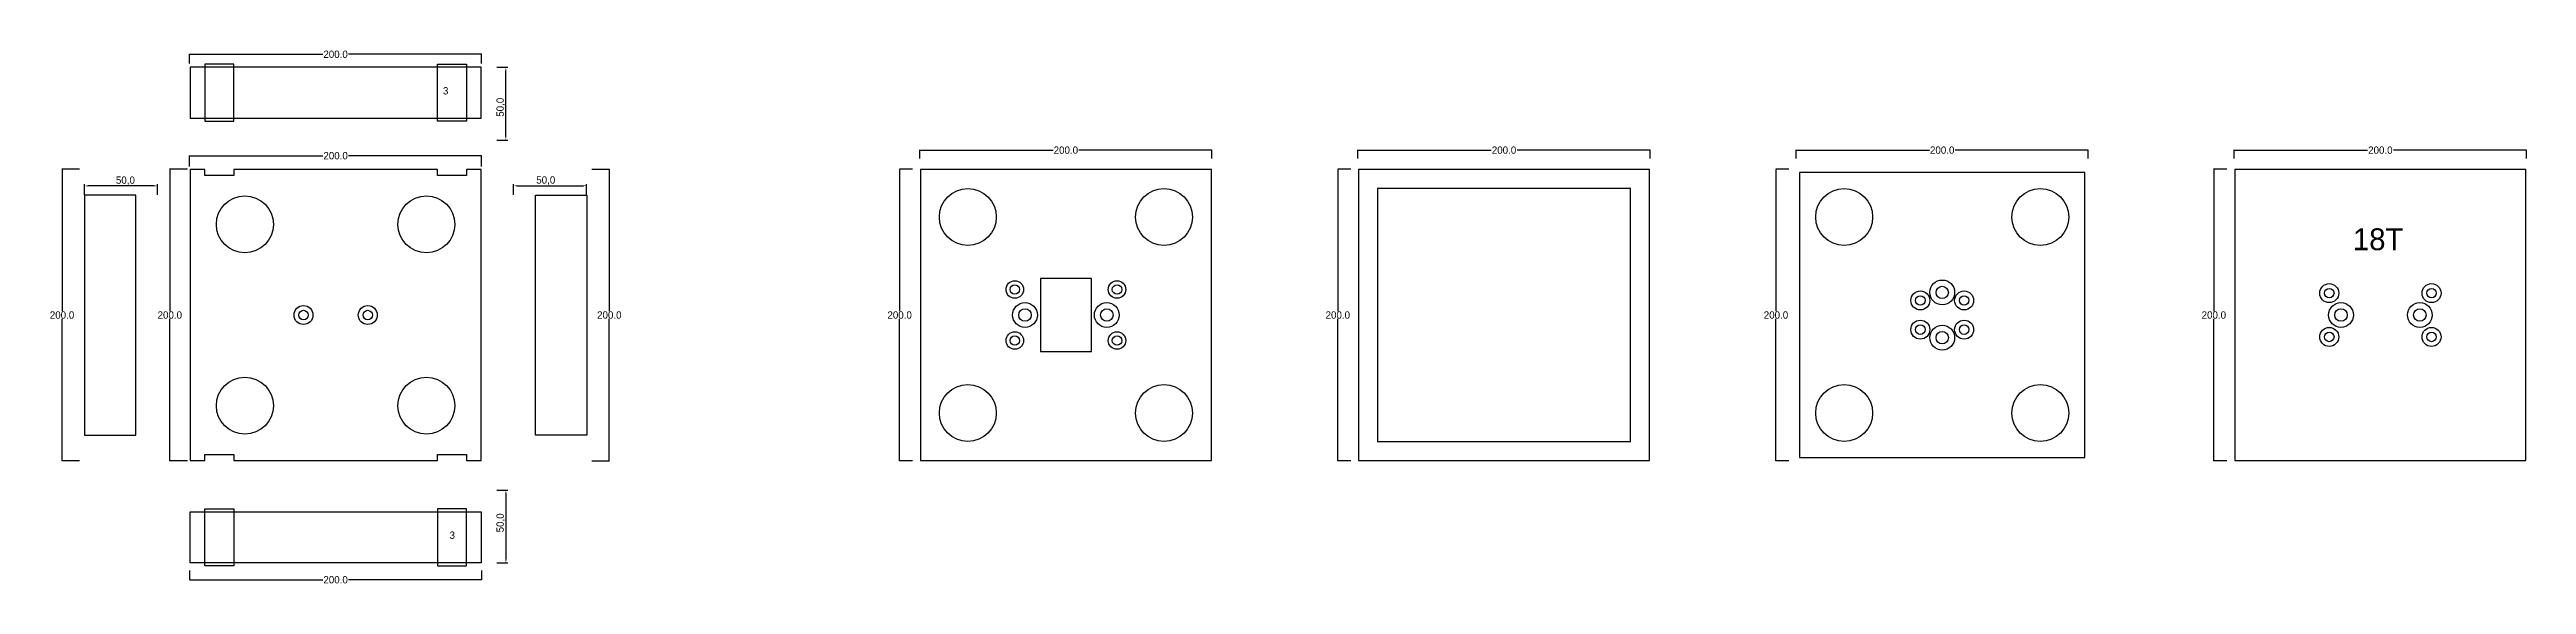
# Model space of a CAD drawing. Header units: millimetres. Extents: x 521 to 2217, y 261 to 627.
import ezdxf

# ---------------------------------------------------------------- set-up
doc = ezdxf.new("R2010")
doc.units = ezdxf.units.MM
for name, color, linetype in [('TEXT', 3, 'Continuous'), ('볼트 구멍', 7, 'Continuous'), ('치구', 7, 'Continuous'), ('치수', 7, 'Continuous')]:
    doc.layers.add(name, color=color, linetype=linetype)
doc.dimstyles.new('ISO-25', dxfattribs={"dimtxt": 2.5, "dimasz": 2.5, "dimexe": 1.25, "dimexo": 0.625, "dimtad": 1, "dimtxsty": 'Standard', "dimcen": 2.5, "dimadec": 0, "dimazin": 0, "dimtfac": 1, "dimtmove": 0, "dimatfit": 3, "dimfxl": 0, "dimarcsym": 0})
doc.dimstyles.get("Standard").update_dxf_attribs({"dimtxt": 7, "dimasz": 0.18, "dimexe": 0.18, "dimexo": 0.0625, "dimgap": 0.09, "dimtad": 0, "dimtih": 1, "dimtoh": 1, "dimdec": 1, "dimzin": 0, "dimdsep": 46, "dimtxsty": 'Standard', "dimcen": 0.09, "dimadec": 0, "dimazin": 0, "dimtfac": 1, "dimtdec": 1, "dimtofl": 0, "dimtmove": 0, "dimatfit": 3, "dimfxl": 0, "dimtolj": 1, "dimtzin": 0, "dimarcsym": 0})

# ---------------------------------------------------------------- blocks, each defined once
blk = doc.blocks.new('*D20')
at = {"layer": 'Defpoints', "color": 0, "linetype": 'Continuous'}
for p in [(617, 270.4), (817, 270.4), (817, 264)]:
    blk.add_point(p, dxfattribs=at)
at = {"layer": '치수', "color": 0, "linetype": 'Continuous', "lineweight": -2}
for p, q in [((617, 270.4), (617, 263.9)), ((617.2, 264), (708.2, 264)), ((816.9, 264), (725.9, 264)), ((817, 270.4), (817, 263.9))]:
    blk.add_line(p, q, dxfattribs=at)
at = {"layer": '치수', "color": 0, "linetype": 'Continuous'}
for points in [[(617.2, 264.1), (617.2, 264), (617, 264)], [(816.9, 264.1), (816.9, 264), (817, 264)]]:
    blk.add_solid(points, dxfattribs=at)
at = {"layer": '치수', "color": 0, "linetype": 'Continuous', "insert": (717, 264), "char_height": 5, "attachment_point": 5}
blk.add_mtext('\\A1;200.0', dxfattribs=at)
blk = doc.blocks.new('*D21')
at = {"layer": 'Defpoints', "color": 0, "linetype": 'Continuous'}
for p in [(1417, 552.5), (1617, 558.4), (1617, 552.5)]:
    blk.add_point(p, dxfattribs=at)
at = {"layer": '치수', "color": 0, "linetype": 'Continuous', "lineweight": -2}
for p, q in [((1417, 552.6), (1417, 558.6)), ((1417.2, 558.4), (1508.2, 558.4)), ((1616.9, 558.4), (1525.9, 558.4)), ((1617, 552.6), (1617, 558.6))]:
    blk.add_line(p, q, dxfattribs=at)
at = {"layer": '치수', "color": 0, "linetype": 'Continuous'}
for points in [[(1417.2, 558.4), (1417.2, 558.4), (1417, 558.4)], [(1616.9, 558.4), (1616.9, 558.4), (1617, 558.4)]]:
    blk.add_solid(points, dxfattribs=at)
at = {"layer": '치수', "color": 0, "linetype": 'Continuous', "insert": (1517, 558.4), "char_height": 5, "attachment_point": 5}
blk.add_mtext('\\A1;200.0', dxfattribs=at)
blk = doc.blocks.new('*D22')
at = {"layer": 'Defpoints', "color": 0, "linetype": 'Continuous'}
for p in [(615.6, 545.4), (603.5, 345.4), (615.6, 345.4)]:
    blk.add_point(p, dxfattribs=at)
at = {"layer": '치수', "color": 0, "linetype": 'Continuous', "lineweight": -2}
for p, q in [((615.5, 545.4), (603.3, 545.4)), ((603.5, 545.2), (603.5, 448)), ((603.5, 345.6), (603.5, 442.8)), ((615.5, 345.4), (603.3, 345.4))]:
    blk.add_line(p, q, dxfattribs=at)
at = {"layer": '치수', "color": 0, "linetype": 'Continuous'}
for points in [[(603.5, 545.2), (603.5, 545.2), (603.5, 545.4)], [(603.5, 345.6), (603.5, 345.6), (603.5, 345.4)]]:
    blk.add_solid(points, dxfattribs=at)
at = {"layer": '치수', "color": 0, "linetype": 'Continuous', "insert": (603.5, 445.4), "char_height": 5, "attachment_point": 5}
blk.add_mtext('\\A1;200.0', dxfattribs=at)
blk = doc.blocks.new('*D23')
at = {"layer": 'Defpoints', "color": 0, "linetype": 'Continuous'}
for p in [(541.7, 545.4), (529.7, 345.4), (541.7, 345.4)]:
    blk.add_point(p, dxfattribs=at)
at = {"layer": '치수', "color": 0, "linetype": 'Continuous', "lineweight": -2}
for p, q in [((541.7, 545.4), (529.5, 545.4)), ((529.7, 545.2), (529.7, 448)), ((529.7, 345.6), (529.7, 442.8)), ((541.7, 345.4), (529.5, 345.4))]:
    blk.add_line(p, q, dxfattribs=at)
at = {"layer": '치수', "color": 0, "linetype": 'Continuous'}
for points in [[(529.6, 545.2), (529.7, 545.2), (529.7, 545.4)], [(529.6, 345.6), (529.7, 345.6), (529.7, 345.4)]]:
    blk.add_solid(points, dxfattribs=at)
at = {"layer": '치수', "color": 0, "linetype": 'Continuous', "insert": (529.7, 445.4), "char_height": 5, "attachment_point": 5}
blk.add_mtext('\\A1;200.0', dxfattribs=at)
blk = doc.blocks.new('*D24')
at = {"layer": 'Defpoints', "color": 0, "linetype": 'Continuous'}
for p in [(892.3, 545.4), (892.3, 345.4), (904.4, 345.4)]:
    blk.add_point(p, dxfattribs=at)
at = {"layer": '치수', "color": 0, "linetype": 'Continuous', "lineweight": -2}
for p, q in [((892.4, 545.4), (904.6, 545.4)), ((904.4, 545.2), (904.4, 448)), ((904.4, 345.6), (904.4, 442.8)), ((892.4, 345.4), (904.6, 345.4))]:
    blk.add_line(p, q, dxfattribs=at)
at = {"layer": '치수', "color": 0, "linetype": 'Continuous'}
for points in [[(904.4, 545.2), (904.4, 545.2), (904.4, 545.4)], [(904.4, 345.6), (904.4, 345.6), (904.4, 345.4)]]:
    blk.add_solid(points, dxfattribs=at)
at = {"layer": '치수', "color": 0, "linetype": 'Continuous', "insert": (904.4, 445.4), "char_height": 5, "attachment_point": 5}
blk.add_mtext('\\A1;200.0', dxfattribs=at)
blk = doc.blocks.new('*D25')
at = {"layer": 'Defpoints', "color": 0, "linetype": 'Continuous'}
for p in [(1112.1, 545.4), (1103.2, 345.4), (1112.1, 345.4)]:
    blk.add_point(p, dxfattribs=at)
at = {"layer": '치수', "color": 0, "linetype": 'Continuous', "lineweight": -2}
for p, q in [((1112.1, 545.4), (1103.1, 545.4)), ((1103.2, 545.2), (1103.2, 448)), ((1103.2, 345.6), (1103.2, 442.8)), ((1112.1, 345.4), (1103.1, 345.4))]:
    blk.add_line(p, q, dxfattribs=at)
at = {"layer": '치수', "color": 0, "linetype": 'Continuous'}
for points in [[(1103.2, 545.2), (1103.3, 545.2), (1103.2, 545.4)], [(1103.2, 345.6), (1103.3, 345.6), (1103.2, 345.4)]]:
    blk.add_solid(points, dxfattribs=at)
at = {"layer": '치수', "color": 0, "linetype": 'Continuous', "insert": (1103.2, 445.4), "char_height": 5, "attachment_point": 5}
blk.add_mtext('\\A1;200.0', dxfattribs=at)
blk = doc.blocks.new('*D26')
at = {"layer": 'Defpoints', "color": 0, "linetype": 'Continuous'}
for p in [(1412.1, 545.4), (1403.2, 345.4), (1412.1, 345.4)]:
    blk.add_point(p, dxfattribs=at)
at = {"layer": '치수', "color": 0, "linetype": 'Continuous', "lineweight": -2}
for p, q in [((1412.1, 545.4), (1403.1, 545.4)), ((1403.2, 545.2), (1403.2, 448)), ((1403.2, 345.6), (1403.2, 442.8)), ((1412.1, 345.4), (1403.1, 345.4))]:
    blk.add_line(p, q, dxfattribs=at)
at = {"layer": '치수', "color": 0, "linetype": 'Continuous'}
for points in [[(1403.2, 545.2), (1403.3, 545.2), (1403.2, 545.4)], [(1403.2, 345.6), (1403.3, 345.6), (1403.2, 345.4)]]:
    blk.add_solid(points, dxfattribs=at)
at = {"layer": '치수', "color": 0, "linetype": 'Continuous', "insert": (1403.2, 445.4), "char_height": 5, "attachment_point": 5}
blk.add_mtext('\\A1;200.0', dxfattribs=at)
blk = doc.blocks.new('*D27')
at = {"layer": 'Defpoints', "color": 0}
for p in [(826.7, 325.5), (826.7, 275.5), (833.6, 275.5)]:
    blk.add_point(p, dxfattribs=at)
at = {"layer": '치수', "color": 0, "lineweight": -2}
for p, q in [((827.3, 325.5), (834.9, 325.5)), ((833.6, 323), (833.6, 278)), ((827.3, 275.5), (834.9, 275.5))]:
    blk.add_line(p, q, dxfattribs=at)
at = {"layer": '치수', "color": 0}
for points in [[(833.2, 323), (834, 323), (833.6, 325.5)], [(833.2, 278), (834, 278), (833.6, 275.5)]]:
    blk.add_solid(points, dxfattribs=at)
at = {"layer": '치수', "color": 0, "insert": (830.1, 303), "char_height": 5, "attachment_point": 5, "rotation": 90}
blk.add_mtext('50,0', dxfattribs=at)
blk = doc.blocks.new('*D28')
at = {"layer": 'Defpoints', "color": 0, "linetype": 'Continuous'}
for p in [(617, 547.2), (817, 554.6), (817, 547.2)]:
    blk.add_point(p, dxfattribs=at)
at = {"layer": '치수', "color": 0, "linetype": 'Continuous', "lineweight": -2}
for p, q in [((617, 547.3), (617, 554.8)), ((617.2, 554.6), (708.2, 554.6)), ((816.9, 554.6), (725.9, 554.6)), ((817, 547.3), (817, 554.8))]:
    blk.add_line(p, q, dxfattribs=at)
at = {"layer": '치수', "color": 0, "linetype": 'Continuous'}
for points in [[(617.2, 554.7), (617.2, 554.6), (617, 554.6)], [(816.9, 554.7), (816.9, 554.6), (817, 554.6)]]:
    blk.add_solid(points, dxfattribs=at)
at = {"layer": '치수', "color": 0, "linetype": 'Continuous', "insert": (717, 554.6), "char_height": 5, "attachment_point": 5}
blk.add_mtext('\\A1;200.0', dxfattribs=at)
blk = doc.blocks.new('*D29')
at = {"layer": 'Defpoints', "color": 0, "linetype": 'Continuous'}
for p in [(617, 617.7), (817, 624.1), (817, 617.7)]:
    blk.add_point(p, dxfattribs=at)
at = {"layer": '치수', "color": 0, "linetype": 'Continuous', "lineweight": -2}
for p, q in [((617, 617.8), (617, 624.3)), ((617.2, 624.1), (708.2, 624.1)), ((816.9, 624.1), (725.9, 624.1)), ((817, 617.8), (817, 624.3))]:
    blk.add_line(p, q, dxfattribs=at)
at = {"layer": '치수', "color": 0, "linetype": 'Continuous'}
for points in [[(617.2, 624.1), (617.2, 624.1), (617, 624.1)], [(816.9, 624.1), (816.9, 624.1), (817, 624.1)]]:
    blk.add_solid(points, dxfattribs=at)
at = {"layer": '치수', "color": 0, "linetype": 'Continuous', "insert": (717, 624.1), "char_height": 5, "attachment_point": 5}
blk.add_mtext('\\A1;200.0', dxfattribs=at)
blk = doc.blocks.new('*D30')
at = {"layer": 'Defpoints', "color": 0}
for p in [(545.1, 533.9), (545.1, 527.2), (595.1, 527.1)]:
    blk.add_point(p, dxfattribs=at)
at = {"layer": '치수', "color": 0, "lineweight": -2}
for p, q in [((545.1, 527.8), (545.1, 535.1)), ((592.6, 533.9), (547.6, 533.9)), ((595.1, 527.7), (595.1, 535.1))]:
    blk.add_line(p, q, dxfattribs=at)
at = {"layer": '치수', "color": 0}
for points in [[(547.6, 534.3), (547.6, 533.5), (545.1, 533.9)], [(592.6, 534.3), (592.6, 533.5), (595.1, 533.9)]]:
    blk.add_solid(points, dxfattribs=at)
at = {"layer": '치수', "color": 0, "insert": (573.1, 537.4), "char_height": 5, "attachment_point": 5}
blk.add_mtext('50,0', dxfattribs=at)
blk = doc.blocks.new('*D31')
at = {"layer": 'Defpoints', "color": 0}
for p in [(838.9, 527.2), (888.9, 534), (888.9, 527.2)]:
    blk.add_point(p, dxfattribs=at)
at = {"layer": '치수', "color": 0, "lineweight": -2}
for p, q in [((838.9, 527.8), (838.9, 535.2)), ((841.4, 534), (886.4, 534)), ((888.9, 527.8), (888.9, 535.2))]:
    blk.add_line(p, q, dxfattribs=at)
at = {"layer": '치수', "color": 0}
for points in [[(841.4, 534.4), (841.4, 533.6), (838.9, 534)], [(886.4, 534.4), (886.4, 533.6), (888.9, 534)]]:
    blk.add_solid(points, dxfattribs=at)
at = {"layer": '치수', "color": 0, "insert": (860.9, 537.5), "char_height": 5, "attachment_point": 5}
blk.add_mtext('50,0', dxfattribs=at)
blk = doc.blocks.new('*D32')
at = {"layer": 'Defpoints', "color": 0}
for p in [(826.7, 615.3), (833.6, 615.3), (826.7, 565.3)]:
    blk.add_point(p, dxfattribs=at)
at = {"layer": '치수', "color": 0, "lineweight": -2}
for p, q in [((827.3, 615.3), (834.9, 615.3)), ((833.6, 567.8), (833.6, 612.8)), ((827.3, 565.3), (834.9, 565.3))]:
    blk.add_line(p, q, dxfattribs=at)
at = {"layer": '치수', "color": 0}
for points in [[(833.2, 612.8), (834, 612.8), (833.6, 615.3)], [(833.2, 567.8), (834, 567.8), (833.6, 565.3)]]:
    blk.add_solid(points, dxfattribs=at)
at = {"layer": '치수', "color": 0, "insert": (830.1, 587.8), "char_height": 5, "attachment_point": 5, "rotation": 90}
blk.add_mtext('50,0', dxfattribs=at)
blk = doc.blocks.new('*D33')
at = {"layer": 'Defpoints', "color": 0, "linetype": 'Continuous'}
for p in [(1117, 552.5), (1317, 558.4), (1317, 552.5)]:
    blk.add_point(p, dxfattribs=at)
at = {"layer": '치수', "color": 0, "linetype": 'Continuous', "lineweight": -2}
for p, q in [((1117, 552.6), (1117, 558.6)), ((1117.2, 558.4), (1208.2, 558.4)), ((1316.9, 558.4), (1225.9, 558.4)), ((1317, 552.6), (1317, 558.6))]:
    blk.add_line(p, q, dxfattribs=at)
at = {"layer": '치수', "color": 0, "linetype": 'Continuous'}
for points in [[(1117.2, 558.4), (1117.2, 558.4), (1117, 558.4)], [(1316.9, 558.4), (1316.9, 558.4), (1317, 558.4)]]:
    blk.add_solid(points, dxfattribs=at)
at = {"layer": '치수', "color": 0, "linetype": 'Continuous', "insert": (1217, 558.4), "char_height": 5, "attachment_point": 5}
blk.add_mtext('\\A1;200.0', dxfattribs=at)
blk = doc.blocks.new('*D34')
at = {"layer": 'Defpoints', "color": 0, "linetype": 'Continuous'}
for p in [(1712.1, 545.4), (1703.2, 345.4), (1712.1, 345.4)]:
    blk.add_point(p, dxfattribs=at)
at = {"layer": '치수', "color": 0, "linetype": 'Continuous', "lineweight": -2}
for p, q in [((1712.1, 545.4), (1703.1, 545.4)), ((1703.2, 545.2), (1703.2, 448)), ((1703.2, 345.6), (1703.2, 442.8)), ((1712.1, 345.4), (1703.1, 345.4))]:
    blk.add_line(p, q, dxfattribs=at)
at = {"layer": '치수', "color": 0, "linetype": 'Continuous'}
for points in [[(1703.2, 545.2), (1703.3, 545.2), (1703.2, 545.4)], [(1703.2, 345.6), (1703.3, 345.6), (1703.2, 345.4)]]:
    blk.add_solid(points, dxfattribs=at)
at = {"layer": '치수', "color": 0, "linetype": 'Continuous', "insert": (1703.2, 445.4), "char_height": 5, "attachment_point": 5}
blk.add_mtext('\\A1;200.0', dxfattribs=at)
blk = doc.blocks.new('*D35')
at = {"layer": 'Defpoints', "color": 0, "linetype": 'Continuous'}
for p in [(2011.9, 545.4), (2003, 345.4), (2011.9, 345.4)]:
    blk.add_point(p, dxfattribs=at)
at = {"layer": '치수', "color": 0, "linetype": 'Continuous', "lineweight": -2}
for p, q in [((2011.8, 545.4), (2002.8, 545.4)), ((2003, 545.2), (2003, 448)), ((2003, 345.6), (2003, 442.8)), ((2011.8, 345.4), (2002.8, 345.4))]:
    blk.add_line(p, q, dxfattribs=at)
at = {"layer": '치수', "color": 0, "linetype": 'Continuous'}
for points in [[(2003, 545.2), (2003, 545.2), (2003, 545.4)], [(2003, 345.6), (2003, 345.6), (2003, 345.4)]]:
    blk.add_solid(points, dxfattribs=at)
at = {"layer": '치수', "color": 0, "linetype": 'Continuous', "insert": (2003, 445.4), "char_height": 5, "attachment_point": 5}
blk.add_mtext('\\A1;200.0', dxfattribs=at)
blk = doc.blocks.new('*D36')
at = {"layer": 'Defpoints', "color": 0, "linetype": 'Continuous'}
for p in [(1717, 552.5), (1917, 558.4), (1917, 552.5)]:
    blk.add_point(p, dxfattribs=at)
at = {"layer": '치수', "color": 0, "linetype": 'Continuous', "lineweight": -2}
for p, q in [((1717, 552.6), (1717, 558.6)), ((1717.2, 558.4), (1808.2, 558.4)), ((1916.9, 558.4), (1825.9, 558.4)), ((1917, 552.6), (1917, 558.6))]:
    blk.add_line(p, q, dxfattribs=at)
at = {"layer": '치수', "color": 0, "linetype": 'Continuous'}
for points in [[(1717.2, 558.4), (1717.2, 558.4), (1717, 558.4)], [(1916.9, 558.4), (1916.9, 558.4), (1917, 558.4)]]:
    blk.add_solid(points, dxfattribs=at)
at = {"layer": '치수', "color": 0, "linetype": 'Continuous', "insert": (1817, 558.4), "char_height": 5, "attachment_point": 5}
blk.add_mtext('\\A1;200.0', dxfattribs=at)
blk = doc.blocks.new('*D37')
at = {"layer": 'Defpoints', "color": 0, "linetype": 'Continuous'}
for p in [(2017, 552.5), (2217, 558.4), (2217, 552.5)]:
    blk.add_point(p, dxfattribs=at)
at = {"layer": '치수', "color": 0, "linetype": 'Continuous', "lineweight": -2}
for p, q in [((2017, 552.6), (2017, 558.6)), ((2017.2, 558.4), (2108.2, 558.4)), ((2216.9, 558.4), (2125.9, 558.4)), ((2217, 552.6), (2217, 558.6))]:
    blk.add_line(p, q, dxfattribs=at)
at = {"layer": '치수', "color": 0, "linetype": 'Continuous'}
for points in [[(2017.2, 558.4), (2017.2, 558.4), (2017, 558.4)], [(2216.9, 558.4), (2216.9, 558.4), (2217, 558.4)]]:
    blk.add_solid(points, dxfattribs=at)
at = {"layer": '치수', "color": 0, "linetype": 'Continuous', "insert": (2117, 558.4), "char_height": 5, "attachment_point": 5}
blk.add_mtext('\\A1;200.0', dxfattribs=at)

msp = doc.modelspace()

# ---------------------------------------------------------------- linework, layer by layer
at = {"layer": '볼트 구멍', "color": 3}
msp.add_lwpolyline([(1199.53, 420.41), (1234.53, 420.41), (1234.53, 470.41), (1199.53, 470.41)], close=True, dxfattribs=at)
at = {"layer": '볼트 구멍', "color": 6}
for centre, radius in [((1182.03, 462.91), 6), ((1252.03, 462.91), 6), ((1802.03, 455.41), 6.5), ((1817.03, 460.91), 8.5), ((1832.03, 455.41), 6.5), ((2082.03, 460.41), 6.5), ((2152.03, 460.41), 6.5), ((1189.03, 445.41), 8.5), ((1245.03, 445.41), 8.5), ((1802.03, 435.41), 6.5), ((1832.03, 435.41), 6.5), ((2090.03, 445.41), 8.5), ((2144.03, 445.41), 8.5), ((1182.03, 427.91), 6), ((1252.03, 427.91), 6), ((1817.03, 429.91), 8.5), ((2082.03, 430.41), 6.5), ((2152.03, 430.41), 6.5)]:
    msp.add_circle(centre, radius, dxfattribs=at)
at = {"layer": '볼트 구멍', "color": 3}
for centre, radius in [((1182.03, 462.91), 3.25), ((1252.03, 462.91), 3.25), ((1802.03, 455.41), 3.25), ((1817.03, 460.91), 4.25), ((1832.03, 455.41), 3.25), ((2082.03, 460.41), 3.25), ((2152.03, 460.41), 3.25), ((695.03, 445.41), 3.25), ((739.03, 445.41), 3.25), ((1189.03, 445.41), 4.25), ((1245.03, 445.41), 4.25), ((2090.03, 445.41), 4.25), ((2144.03, 445.41), 4.25), ((1182.03, 427.91), 3.25), ((1252.03, 427.91), 3.25), ((1802.03, 435.41), 3.25), ((1817.03, 429.91), 4.25), ((1832.03, 435.41), 3.25), ((2082.03, 430.41), 3.25), ((2152.03, 430.41), 3.25)]:
    msp.add_circle(centre, radius, dxfattribs=at)
at = {"layer": '볼트 구멍', "color": 2}
for centre in [(695.03, 445.41), (739.03, 445.41)]:
    msp.add_circle(centre, 6.5, dxfattribs=at)
at = {"layer": '치구'}
for points in [[(617.38, 580.28), (816.68, 580.28), (816.68, 615.28), (617.38, 615.28)], [(617.38, 345.76), (627.38, 345.76), (627.38, 349.76), (647.38, 349.76), (647.38, 345.76), (786.68, 345.76), (786.68, 349.76), (806.68, 349.76), (806.68, 345.76), (816.68, 345.76), (816.68, 545.06), (806.68, 545.06), (806.68, 541.06), (786.68, 541.06), (786.68, 545.06), (647.38, 545.06), (647.38, 541.06), (627.38, 541.06), (627.38, 545.06), (617.38, 545.06)], [(1117.38, 545.06), (1117.38, 345.76), (1316.68, 345.76), (1316.68, 545.06)], [(1417.38, 545.06), (1417.38, 345.76), (1616.68, 345.76), (1616.68, 545.06)], [(1719.38, 543.06), (1719.38, 347.76), (1914.68, 347.76), (1914.68, 543.06)], [(2017.38, 545.06), (2017.38, 345.76), (2216.68, 345.76), (2216.68, 545.06)], [(580.13, 527.66), (545.13, 527.66), (545.13, 363.16), (580.13, 363.16)], [(853.93, 527.66), (888.93, 527.66), (888.93, 363.16), (853.93, 363.16)], [(1430.38, 532.06), (1430.38, 358.76), (1603.68, 358.76), (1603.68, 532.06)], [(617.38, 310.54), (816.68, 310.54), (816.68, 275.54), (617.38, 275.54)]]:
    msp.add_lwpolyline(points, close=True, dxfattribs=at)
at = {"layer": '치구', "color": 1}
for points in [[(627.38, 578.28), (647.38, 578.28), (647.38, 617.28), (627.38, 617.28)], [(806.68, 578.28), (786.68, 578.28), (786.68, 617.28), (806.68, 617.28)], [(627.38, 312.54), (647.38, 312.54), (647.38, 273.54), (627.38, 273.54)], [(806.68, 312.54), (786.68, 312.54), (786.68, 273.54), (806.68, 273.54)]]:
    msp.add_lwpolyline(points, close=True, dxfattribs=at)
at = {"layer": '치구'}
for centre in [(654.88, 507.56), (779.18, 507.56), (1149.88, 512.56), (1284.18, 512.56), (1749.88, 512.56), (1884.18, 512.56), (654.88, 383.26), (779.18, 383.26), (1149.88, 378.26), (1284.18, 378.26), (1749.88, 378.26), (1884.18, 378.26)]:
    msp.add_circle(centre, 19.5, dxfattribs=at)

# ---------------------------------------------------------------- texts
at = {"layer": 'TEXT', "color": 1}
for s, height, p in [('3', 5, (790.5, 596.58)), ('18T', 15, (2098.2, 489.85)), ('3', 5, (795.03, 292.07))]:
    msp.add_text(s, height=height, dxfattribs=at).set_placement(p)

# ---------------------------------------------------------------- dimensions: what is measured, and where the dimension line sits
at = {"layer": '치수', "color": 4, "linetype": 'Continuous'}
for base, p1, p2, picture, middle in [((817.03, 624.1), (617.03, 617.7), (817.03, 617.7), '*D29', (717.03, 624.1)), ((817.03, 264.03), (617.03, 270.43), (817.03, 270.43), '*D20', (717.03, 264.03))]:
    dim = msp.add_linear_dim(base=base, p1=p1, p2=p2, dimstyle='Standard', override={"dimtxt": 5}, dxfattribs=at)
    dim.commit()
    dim.dimension.update_dxf_attribs({"geometry": picture, "text_midpoint": middle, "dimtype": 160})
at = {"layer": '치수', "color": 4}
for base, p1, p2, angle, picture, middle in [((833.61, 615.28), (826.71, 565.28), (826.71, 615.28), 90, '*D32', (833.61, 587.78)), ((545.13, 533.89), (595.13, 527.11), (545.13, 527.21), 180, '*D30', (573.13, 533.89)), ((833.61, 275.54), (826.71, 325.54), (826.71, 275.54), 270, '*D27', (833.61, 303.04))]:
    dim = msp.add_linear_dim(base=base, p1=p1, p2=p2, angle=angle, dimstyle='ISO-25', override={"dimtxt": 5, "dimdec": 1, "dimzin": 0, "dimtdec": 1}, dxfattribs=at)
    dim.commit()
    dim.dimension.update_dxf_attribs({"geometry": picture, "text_midpoint": middle, "dimtype": 160})
at = {"layer": '치수', "color": 4, "linetype": 'Continuous'}
for base, p1, p2, picture, middle in [((1317.03, 558.4), (1117.03, 552.52), (1317.03, 552.52), '*D33', (1217.03, 558.4)), ((1617.03, 558.4), (1417.03, 552.52), (1617.03, 552.52), '*D21', (1517.03, 558.4)), ((1917.03, 558.4), (1717.03, 552.52), (1917.03, 552.52), '*D36', (1817.03, 558.4)), ((2217.03, 558.4), (2017.03, 552.52), (2217.03, 552.52), '*D37', (2117.03, 558.4)), ((817.03, 554.63), (617.03, 547.23), (817.03, 547.23), '*D28', (717.03, 554.63))]:
    dim = msp.add_linear_dim(base=base, p1=p1, p2=p2, dimstyle='Standard', override={"dimtxt": 5}, dxfattribs=at)
    dim.commit()
    dim.dimension.update_dxf_attribs({"geometry": picture, "text_midpoint": middle})
for base, p1, p2, picture, middle in [((529.67, 345.41), (541.74, 545.41), (541.74, 345.41), '*D23', (529.67, 445.41)), ((603.5, 345.41), (615.57, 545.41), (615.57, 345.41), '*D22', (603.5, 445.41)), ((904.4, 345.41), (892.33, 545.41), (892.33, 345.41), '*D24', (904.4, 445.41)), ((1103.24, 345.41), (1112.14, 545.41), (1112.14, 345.41), '*D25', (1103.24, 445.41)), ((1403.24, 345.41), (1412.14, 545.41), (1412.14, 345.41), '*D26', (1403.24, 445.41)), ((1703.24, 345.41), (1712.14, 545.41), (1712.14, 345.41), '*D34', (1703.24, 445.41)), ((2002.99, 345.41), (2011.89, 545.41), (2011.89, 345.41), '*D35', (2002.99, 445.41))]:
    dim = msp.add_linear_dim(base=base, p1=p1, p2=p2, angle=90, dimstyle='Standard', override={"dimtxt": 5}, dxfattribs=at)
    dim.commit()
    dim.dimension.update_dxf_attribs({"geometry": picture, "text_midpoint": middle})
at = {"layer": '치수', "color": 4}
dim = msp.add_linear_dim(base=(888.93, 533.99), p1=(838.93, 527.21), p2=(888.93, 527.21), dimstyle='ISO-25', override={"dimtxt": 5, "dimdec": 1, "dimzin": 0, "dimtdec": 1}, dxfattribs=at)
dim.commit()
dim.dimension.update_dxf_attribs({"geometry": '*D31', "text_midpoint": (860.93, 533.99), "dimtype": 160})

doc.saveas('drawing.dxf')
